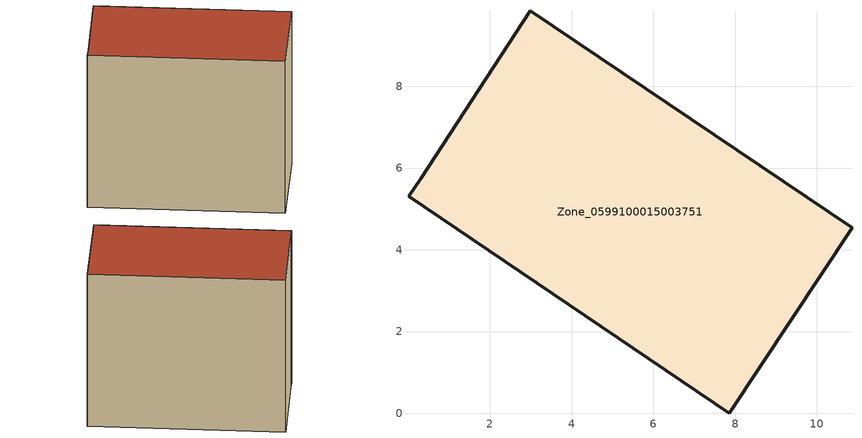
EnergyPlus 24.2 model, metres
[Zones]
Zone_0599100015003751
 floor ground (C_G): 7.85,0 0.01,5.31 0.31,5.74 2.98,9.85 10.86,4.54 z0.97
 wall outside (C_F): 7.85,0 10.86,4.54 2.98,9.85 0.31,5.74 0.01,5.31 7.85,0 z0.97:9.03
 roof outside (C_R): 0.01,5.31 7.85,0 10.86,4.54 2.98,9.85 0.31,5.74 z9.03
[BUILDING]
Pand.0599100015003751: North Axis=0; Terrain=City; Loads Convergence Tolerance Value=0.04; Temperature Convergence Tolerance Value=0.4; Solar Distribution=FullExterior; Maximum Number of Warmup Days=25; Minimum Number of Warmup Days=1
[Site:Location]
Rotterdam.The.Hague.AP_ZH_NLD Design_Conditions: Latitude=51.96; Longitude=4.45; Time Zone=1; Elevation=-4.5
[SITE:GROUNDTEMPERATURE:BUILDINGSURFACE]
18, 18, 18, 18, 18, 18, 18, 18, 18, 18, 18, 18
[MATERIAL] Thermal Absorptance=0.9; Solar Absorptance=0.7; Visible Absorptance=0.7
Name | Roughness | Thickness | Conductivity | Density | Specific Heat
G.TI.1975-1991 | MediumSmooth | 0.15 | 0.288461 | 540 | 1210
F.TI.1975-1991 | Rough | 0.3 | 0.230769 | 1920 | 840
R.TI.1975-1991 | MediumRough | 0.2 | 0.153846 | 1500 | 1000
[CONSTRUCTION]
C_G: G.TI.1975-1991
C_F: F.TI.1975-1991
C_R: R.TI.1975-1991
[ZONE]
Zone_0599100015003751: Type=1; Multiplier=1; Ceiling Height=Autocalculate; Volume=Autocalculate; Floor Area=autocalculate; Part of Total Floor Area=Yes
[ZONEINFILTRATION:DESIGNFLOWRATE]
Infil_Zone_0599100015003751: Zone or ZoneList or Space or SpaceList=Zone_0599100015003751; Schedule=AlwaysOn; Design Flow Rate Calculation Method=Flow/Area; Flow Rate per Floor Area=0.003; Constant Term Coefficient=1; Temperature Term Coefficient=0; Velocity Term Coefficient=0; Velocity Squared Term Coefficient=0
[HVACTEMPLATE:ZONE:IDEALLOADSAIRSYSTEM]
Zone_0599100015003751: Maximum Heating Supply Air Temperature=50; Minimum Cooling Supply Air Temperature=13; Maximum Heating Supply Air Humidity Ratio=0.0156; Minimum Cooling Supply Air Humidity Ratio=0.0077; Heating Limit=NoLimit; Cooling Limit=NoLimit; Dehumidification Control Type=ConstantSensibleHeatRatio; Cooling Sensible Heat Ratio=0.7; Dehumidification Setpoint=60; Humidification Control Type=None; Humidification Setpoint=30; Outdoor Air Method=None; Outdoor Air Flow Rate per Person=0.00944; Outdoor Air Flow Rate per Zone Floor Area=0; Outdoor Air Flow Rate per Zone=0; Demand Controlled Ventilation Type=None; Outdoor Air Economizer Type=NoEconomizer; Heat Recovery Type=None; Sensible Heat Recovery Effectiveness=0.7; Latent Heat Recovery Effectiveness=0.65
[ZONECONTROL:THERMOSTAT]
ThermostatControl_Zone_0599100015003751: Zone or ZoneList=Zone_0599100015003751; Control Type Schedule=DualSetpointControlType; Control 1=Thermostat_Zone_0599100015003751; Temperature Difference Between Cutout And Setpoint=0
[THERMOSTATSETPOINT:DUALSETPOINT]
Thermostat_Zone_0599100015003751: Heating Setpoint Temperature Schedule=HeatingSetpoint_Zone_0599100015003751; Cooling Setpoint Temperature Schedule=CoolingSetpoint_Zone_0599100015003751
[SCHEDULE:COMPACT]
HeatingSetpoint_Zone_0599100015003751: Through: 12/31, For: AllDays, Until: 24:00, 21
CoolingSetpoint_Zone_0599100015003751: Through: 12/31, For: AllDays, Until: 24:00, 24
DualSetpointControlType: Through: 12/31, For: AllDays, Until: 24:00, 4
AlwaysOn: Through: 12/31, For: AllDays, Until: 24:00, 1
